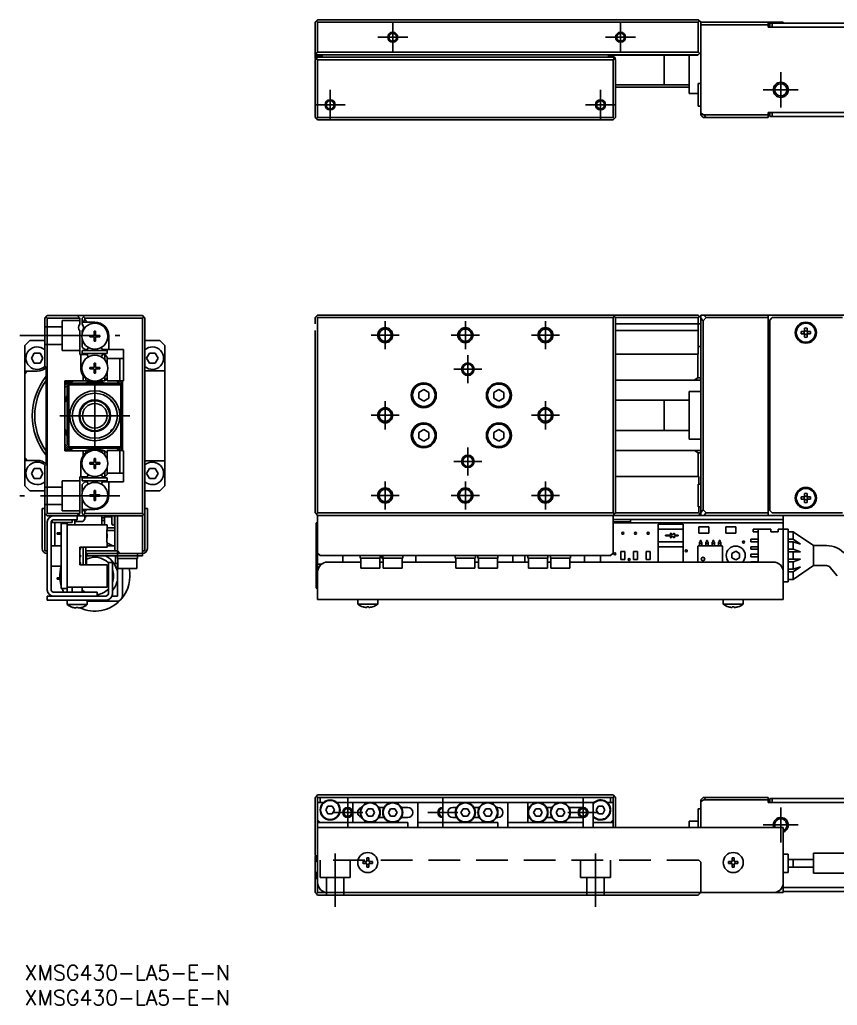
# Model space of a CAD drawing. Extents: x -1 to 623, y -8 to 193.
# Drawn here: x -1 to 162.3, y -8 to 188.8 of the extents above; entities that cross this region are included whole.
import ezdxf

# ---------------------------------------------------------------- set-up
doc = ezdxf.new("R2010")
doc.units = 0
doc.header["$LTSCALE"] = 0.5
doc.linetypes.add('CENTER', pattern=[50.8, 31.75, -6.35, 6.35, -6.35])
doc.linetypes.add('DASHED', pattern=[19.05, 12.7, -6.35])
for name, color, linetype in [('MSM_CENTER', 1, 'CENTER'), ('MSM_CONTINUOUS', 7, 'CONTINUOUS'), ('MSM_DASHED', 4, 'DASHED'), ('MSM_NARROW', 5, 'CONTINUOUS'), ('MSM_PART_NUMBER', 7, 'CONTINUOUS')]:
    doc.layers.add(name, color=color, linetype=linetype)
doc.styles.get("Standard").update_dxf_attribs({"font": 'txt.shx', "height": 1, "bigfont": 'bigfont.shx'})

# ---------------------------------------------------------------- blocks, each defined once
blk = doc.blocks.new('*U2')
at = {"layer": 'MSM_PART_NUMBER'}
blk.add_text('XMSG430-LA5-E-N', height=3, dxfattribs=at).set_placement((0, -3))
blk = doc.blocks.new('*U3')
at = {"layer": 'MSM_PART_NUMBER'}
blk.add_text('XMSG430-LA5-E-N', height=3, dxfattribs=at).set_placement((0, -8))

msp = doc.modelspace()

# ---------------------------------------------------------------- linework, layer by layer
at = {"layer": 'MSM_CENTER'}
for p, q in [((73.5, 182.29), (73.5, 188.29)), ((119, 182.29), (119, 188.29)), ((70.5, 185.29), (76.5, 185.29)), ((116, 185.29), (122, 185.29)), ((151, 178.29), (151, 171.29)), ((61, 168.79), (61, 174.79)), ((115, 168.79), (115, 174.79)), ((147.5, 174.79), (154.5, 174.79)), ((58, 171.79), (64, 171.79)), ((112, 171.79), (118, 171.79)), ((72, 123), (72, 128.6)), ((88, 123), (88, 128.6)), ((104, 123), (104, 128.6)), ((-1, 125.71), (19, 125.71)), ((69.2, 125.8), (74.8, 125.8)), ((85.2, 125.8), (90.8, 125.8)), ((101.2, 125.8), (106.8, 125.8)), ((88.5, 116.2), (88.5, 121.8)), ((85.7, 119), (91.3, 119)), ((14, 102.71), (14, 116.71)), ((17.56, 112.46), (17.56, 112.46)), ((72, 107), (72, 112.6)), ((104, 107), (104, 112.6)), ((7, 109.71), (21, 109.71)), ((69.2, 109.8), (74.8, 109.8)), ((101.2, 109.8), (106.8, 109.8)), ((88.5, 97.8), (88.5, 103.4)), ((85.7, 100.6), (91.3, 100.6)), ((72, 91), (72, 96.6)), ((88, 91), (88, 96.6)), ((104, 91), (104, 96.6)), ((19, 93.71), (-1, 93.71)), ((69.2, 93.8), (74.8, 93.8)), ((85.2, 93.8), (90.8, 93.8)), ((101.2, 93.8), (106.8, 93.8)), ((64.5, 27.5), (64.5, 33.5)), ((83.5, 27.5), (83.5, 33.5)), ((111.5, 27.5), (111.5, 33.5)), ((151, 31.5), (151, 24.5)), ((61.5, 30.5), (67.5, 30.5)), ((80.5, 30.5), (86.5, 30.5)), ((108.5, 30.5), (114.5, 30.5)), ((147.5, 28), (154.5, 28)), ((62, 22.31), (62, 11.63)), ((114, 22.31), (114, 11.63))]:
    msp.add_line(p, q, dxfattribs=at)
at = {"layer": 'MSM_CONTINUOUS'}
for p, q in [((58, 188.29), (58.25, 188.54)), ((58, 181.09), (58, 188.29)), ((58.5, 188.79), (58.25, 188.54)), ((58.25, 188.54), (58.5, 188.29)), ((58.5, 188.79), (134.5, 188.79)), ((58.5, 188.29), (58.5, 182.29)), ((134.5, 188.29), (58.5, 188.29)), ((135, 188.29), (134.5, 188.79)), ((134.5, 188.29), (134.75, 188.54)), ((134.5, 182.29), (134.5, 188.29)), ((135, 188.29), (151.5, 188.29)), ((135, 169.79), (135, 188.29)), ((148.5, 187.79), (135, 187.79)), ((148.5, 188.29), (148.5, 187.29)), ((164, 187.29), (148.5, 187.29)), ((148.8, 187.29), (148.8, 188.09)), ((148.8, 188.09), (163.8, 188.09)), ((149.3, 188.09), (149.3, 187.29)), ((151.5, 188.29), (151.5, 188.09)), ((58.5, 182.29), (58, 181.79)), ((134.5, 181.79), (58, 181.79)), ((58, 181.59), (59.4, 181.59)), ((58, 180.79), (58.5, 181.29)), ((58.1, 180.99), (58, 181.09)), ((58.1, 180.89), (58.1, 181.09)), ((59.1, 181.39), (58.4, 181.39)), ((58.5, 182.29), (134.5, 182.29)), ((58.5, 181.29), (117.5, 181.29)), ((59.4, 181.29), (59.4, 181.59)), ((116.6, 181.29), (116.6, 181.69)), ((134.4, 181.69), (116.6, 181.69)), ((117.6, 181.39), (116.9, 181.39)), ((117.5, 181.29), (118, 180.79)), ((117.9, 181.09), (117.9, 180.89)), ((127.7, 175.79), (127.7, 181.69)), ((132.7, 174.04), (132.7, 181.69)), ((134.4, 181.69), (134.5, 181.79)), ((134.75, 182.04), (134.5, 182.29)), ((134.5, 181.79), (135, 182.29)), ((58, 169.29), (58, 180.79)), ((58.25, 181.04), (58.5, 180.79)), ((58.5, 180.79), (58.5, 169.29)), ((117.5, 180.79), (58.5, 180.79)), ((117.5, 180.79), (117.75, 181.04)), ((117.5, 169.29), (117.5, 180.79)), ((118, 180.79), (118, 169.29)), ((118, 175.79), (132.7, 175.79)), ((118, 175.29), (132.7, 175.29)), ((134.5, 176.04), (134.5, 171.54)), ((135, 176.04), (134.5, 176.04)), ((132.7, 174.04), (134.5, 174.04)), ((134.5, 171.54), (135, 171.54)), ((58.25, 169.04), (58, 169.29)), ((58.5, 169.29), (58.25, 169.04)), ((58.5, 169.29), (117.5, 169.29)), ((117.75, 169.04), (117.5, 169.29)), ((117.5, 168.79), (118, 169.29)), ((135, 170.1), (135.61, 169.79)), ((135.5, 169.29), (135, 169.79)), ((148.5, 169.29), (135.5, 169.29)), ((135.61, 169.79), (148.5, 169.79)), ((135.61, 169.79), (136.11, 169.29)), ((164, 170.29), (148.5, 170.29)), ((148.5, 170.29), (148.5, 169.29)), ((148.8, 169.49), (148.8, 170.29)), ((164.2, 169.49), (148.8, 169.49)), ((149.3, 170.29), (149.3, 169.49)), ((58.25, 169.04), (58.5, 168.79)), ((117.5, 168.79), (58.5, 168.79)), ((4, 129.21), (4.5, 129.71)), ((4, 119.71), (4, 129.21)), ((4.5, 129.21), (4.25, 129.46)), ((4.5, 129.71), (23.5, 129.71)), ((4.5, 129.21), (4.5, 90.21)), ((11, 129.21), (4.5, 129.21)), ((10.5, 129.71), (11, 129.21)), ((11, 129.21), (11, 127.97)), ((12, 129.71), (11.5, 129.21)), ((11.5, 129.21), (11.5, 127.97)), ((14, 128.41), (11.5, 128.41)), ((12, 128.91), (11.65, 128.41)), ((12, 129.21), (11.75, 129.46)), ((12, 129.21), (12, 128.91)), ((23.5, 129.21), (12, 129.21)), ((12.5, 128.41), (12, 128.91)), ((23.5, 129.71), (24, 129.21)), ((23.75, 129.46), (23.5, 129.21)), ((23.5, 90.21), (23.5, 129.21)), ((24, 129.21), (24, 90.21)), ((58.5, 129.8), (58, 129.3)), ((58, 128.06), (58, 129.3)), ((58.25, 129.55), (58.5, 129.3)), ((58.5, 129.8), (134.5, 129.8)), ((117.5, 129.3), (58.5, 129.3)), ((58.5, 129.3), (58.5, 90.3)), ((117.75, 129.55), (117.5, 129.8)), ((117.5, 129.3), (117.75, 129.55)), ((117.5, 90.3), (117.5, 129.3)), ((118, 129.3), (117.75, 129.55)), ((134.5, 129.3), (118, 129.3)), ((118, 129.3), (118, 90.3)), ((118, 128.06), (134.5, 128.06)), ((134.75, 129.55), (134.5, 129.8)), ((134.5, 129.3), (134.75, 129.55)), ((134.5, 128.06), (134.5, 129.3)), ((134.5, 122), (134.5, 128.05)), ((135, 128.05), (134.5, 128.05)), ((135, 129.3), (134.75, 129.55)), ((135, 129.8), (170, 129.8)), ((135, 89.8), (135, 129.8)), ((135.5, 128.69), (135, 129.19)), ((136.11, 129.3), (135.5, 128.69)), ((135.5, 128.69), (135.5, 90.91)), ((135.61, 129.8), (136.11, 129.3)), ((148.5, 129.3), (136.11, 129.3)), ((148.5, 129.8), (148.5, 89.8)), ((149.3, 129.3), (148.8, 128.8)), ((148.8, 128.8), (148.8, 90.8)), ((163.3, 129.3), (149.3, 129.3)), ((11, 126.65), (11, 121.91)), ((11.5, 126.65), (11.5, 126.32)), ((13.86, 126.61), (14.15, 126.61)), ((13.86, 125.81), (13.86, 126.61)), ((14.15, 126.08), (13.86, 126.08)), ((14.15, 125.81), (14.15, 126.61)), ((58, 90.3), (58, 126.74)), ((134.5, 126.74), (118, 126.74)), ((155.76, 126.54), (155.08, 126.54)), ((155.08, 126.06), (155.76, 126.06)), ((155.76, 127.22), (155.76, 126.54)), ((155.76, 126.06), (155.76, 125.38)), ((156.24, 126.54), (156.24, 127.22)), ((156.92, 126.54), (156.24, 126.54)), ((156.24, 126.06), (156.92, 126.06)), ((156.24, 125.38), (156.24, 126.06)), ((1, 124.71), (0, 123.71)), ((1, 124.71), (4, 124.71)), ((11.5, 124.9), (11.5, 123.41)), ((13, 125.75), (13.8, 125.75)), ((13, 125.75), (13, 125.46)), ((13, 125.46), (13.8, 125.46)), ((13.53, 125.46), (13.53, 125.75)), ((13.86, 124.61), (13.86, 125.4)), ((13.86, 125.14), (14.15, 125.14)), ((13.86, 124.61), (14.15, 124.61)), ((14.15, 124.61), (14.15, 125.4)), ((14.21, 125.75), (15, 125.75)), ((14.21, 125.46), (15, 125.46)), ((14.47, 125.46), (14.47, 125.75)), ((15, 125.75), (15, 125.46)), ((16.8, 122.91), (16.8, 125.61)), ((24, 124.71), (27, 124.71)), ((28, 123.71), (27, 124.71)), ((0, 95.71), (0, 123.71)), ((1.35, 121.21), (1.92, 122.21)), ((1.92, 122.21), (3.08, 122.21)), ((3.08, 122.21), (3.65, 121.21)), ((11.5, 123.41), (12, 122.91)), ((11.5, 122.11), (11.5, 122.71)), ((16.5, 122.71), (11.5, 122.71)), ((16.5, 122.11), (11.5, 122.11)), ((12, 122.91), (12.48, 122.91)), ((12.54, 123), (12.48, 122.91)), ((15.52, 122.91), (15.33, 123.24)), ((15.52, 122.91), (19.7, 122.91)), ((16.5, 122.11), (16.5, 122.71)), ((19.7, 116.71), (19.7, 122.91)), ((24.35, 121.21), (24.92, 122.21)), ((24.92, 122.21), (26.08, 122.21)), ((26.08, 122.21), (26.65, 121.21)), ((28, 123.71), (28, 118.71)), ((134.5, 123.55), (135, 123.55)), ((1.92, 120.21), (1.35, 121.21)), ((3.08, 120.21), (1.92, 120.21)), ((3.65, 121.21), (3.08, 120.21)), ((11, 121.91), (12.46, 121.91)), ((11.2, 121.91), (11.2, 119.21)), ((12.46, 121.91), (12.54, 121.77)), ((13.86, 120.21), (14.15, 120.21)), ((13.86, 119.41), (13.86, 120.21)), ((14.15, 119.41), (14.15, 120.21)), ((15.33, 121.53), (15.54, 121.91)), ((16, 121.91), (15.54, 121.91)), ((16, 120.87), (16, 121.91)), ((16, 121.91), (16.5, 121.41)), ((16.5, 121.41), (16.5, 119.92)), ((19.7, 121.16), (16.5, 121.16)), ((19, 116.66), (19, 121.16)), ((24.92, 120.21), (24.35, 121.21)), ((26.08, 120.21), (24.92, 120.21)), ((26.65, 121.21), (26.08, 120.21)), ((134.5, 122), (118, 122)), ((134.4, 117.3), (134.4, 122)), ((0, 118.11), (0.5, 118.61)), ((2.5, 118.61), (0, 118.61)), ((4.3, 119.41), (4, 119.71)), ((4.3, 100.01), (4.3, 119.41)), ((13, 119.35), (13.8, 119.35)), ((13, 119.35), (13, 119.06)), ((13, 119.06), (13.8, 119.06)), ((13.53, 119.06), (13.53, 119.35)), ((14.15, 119.68), (13.86, 119.68)), ((13.86, 118.21), (13.86, 119)), ((13.86, 118.74), (14.15, 118.74)), ((13.86, 118.21), (14.15, 118.21)), ((14.15, 118.21), (14.15, 119)), ((14.21, 119.35), (15, 119.35)), ((14.21, 119.06), (15, 119.06)), ((14.47, 119.06), (14.47, 119.35)), ((15, 119.35), (15, 119.06)), ((16.5, 118.5), (16.5, 116.66)), ((28, 118.71), (24, 118.71)), ((28, 118.71), (28, 100.71)), ((148.8, 119.8), (148.5, 119.8)), ((8, 116.71), (8, 102.71)), ((13.29, 116.71), (8, 116.71)), ((8.5, 115.41), (9.3, 116.21)), ((9.3, 116.21), (18.7, 116.21)), ((11.7, 116.71), (11.7, 117.61)), ((12.2, 117.06), (12.2, 116.71)), ((14.71, 116.71), (16, 116.71)), ((16, 116.71), (16, 117.55)), ((16.5, 117.21), (16, 116.71)), ((16.5, 116.66), (19.5, 116.66)), ((18.7, 116.21), (19, 115.91)), ((19.5, 102.71), (19.5, 116.71)), ((19.5, 116.71), (19.7, 116.71)), ((135, 116.8), (118, 116.8)), ((133.69, 116.8), (134.4, 117.3)), ((134.4, 117.3), (135, 117.3)), ((148.5, 118.05), (148.8, 118.05)), ((8.5, 104.01), (8.5, 115.41)), ((8.8, 115.71), (8.8, 103.71)), ((19, 115.91), (9, 115.91)), ((19.2, 115.71), (19, 115.91)), ((19.2, 103.71), (19.2, 115.71)), ((19.2, 115.71), (19.5, 115.41)), ((78.7, 114.38), (79.7, 114.95)), ((78.7, 113.22), (78.7, 114.38)), ((79.7, 114.95), (80.7, 114.38)), ((80.7, 114.38), (80.7, 113.22)), ((93.7, 114.38), (94.7, 114.95)), ((93.7, 113.22), (93.7, 114.38)), ((94.7, 114.95), (95.7, 114.38)), ((95.7, 114.38), (95.7, 113.22)), ((132.7, 105.05), (132.7, 114.55)), ((135, 114.55), (132.7, 114.55)), ((148.7, 114.8), (148.5, 114.6)), ((148.7, 114.8), (148.7, 104.8)), ((148.8, 114.8), (148.7, 114.8)), ((17.2, 112.68), (17.2, 112.87)), ((17.2, 112.68), (17.43, 112.46)), ((17.43, 112.63), (17.43, 112.46)), ((17.43, 112.46), (17.56, 112.46)), ((17.56, 112.46), (17.56, 112.46)), ((79.7, 112.65), (78.7, 113.22)), ((80.7, 113.22), (79.7, 112.65)), ((94.7, 112.65), (93.7, 113.22)), ((95.7, 113.22), (94.7, 112.65)), ((132.7, 112.8), (118, 112.8)), ((127.7, 106.8), (127.7, 112.8)), ((17.43, 106.96), (17.2, 106.73)), ((17.2, 106.55), (17.2, 106.73)), ((17.43, 106.96), (17.43, 106.79)), ((17.56, 106.96), (17.43, 106.96)), ((78.7, 106.38), (79.7, 106.95)), ((78.7, 105.22), (78.7, 106.38)), ((79.7, 106.95), (80.7, 106.38)), ((80.7, 106.38), (80.7, 105.22)), ((93.7, 106.38), (94.7, 106.95)), ((93.7, 105.22), (93.7, 106.38)), ((94.7, 106.95), (95.7, 106.38)), ((95.7, 106.38), (95.7, 105.22)), ((118, 106.8), (132.7, 106.8)), ((79.7, 104.65), (78.7, 105.22)), ((80.7, 105.22), (79.7, 104.65)), ((94.7, 104.65), (93.7, 105.22)), ((95.7, 105.22), (94.7, 104.65)), ((132.7, 105.05), (135, 105.05)), ((148.5, 105), (148.7, 104.8)), ((148.7, 104.8), (148.8, 104.8)), ((8, 102.71), (13.29, 102.71)), ((9.3, 103.21), (8.5, 104.01)), ((9, 103.51), (19, 103.51)), ((18.7, 103.21), (9.3, 103.21)), ((11.7, 101.81), (11.7, 102.71)), ((12.2, 102.71), (12.2, 102.35)), ((14.71, 102.71), (16, 102.71)), ((16, 101.87), (16, 102.71)), ((16, 102.71), (16.5, 102.21)), ((16.5, 102.76), (16.5, 100.92)), ((19.5, 102.76), (16.5, 102.76)), ((19, 103.51), (18.7, 103.21)), ((19, 103.51), (19.2, 103.71)), ((19, 98.26), (19, 102.76)), ((19.5, 104.01), (19.2, 103.71)), ((19.7, 102.71), (19.5, 102.71)), ((19.7, 96.51), (19.7, 102.71)), ((135, 102.8), (118, 102.8)), ((134.5, 102.3), (133.79, 102.8)), ((0.5, 100.81), (0, 101.31)), ((0, 100.81), (2.5, 100.81)), ((13.86, 101.21), (14.15, 101.21)), ((13.86, 100.41), (13.86, 101.21)), ((14.15, 100.68), (13.86, 100.68)), ((14.15, 100.41), (14.15, 101.21)), ((24, 100.71), (28, 100.71)), ((28, 100.71), (28, 95.71)), ((134.5, 97.6), (134.5, 102.3)), ((135, 102.3), (134.5, 102.3)), ((148.8, 101.55), (148.5, 101.55)), ((1.35, 98.21), (1.92, 99.21)), ((1.92, 99.21), (3.08, 99.21)), ((3.08, 99.21), (3.65, 98.21)), ((4, 99.71), (4.3, 100.01)), ((4, 90.21), (4, 99.71)), ((11.2, 97.51), (11.2, 100.21)), ((13, 100.35), (13.8, 100.35)), ((13, 100.35), (13, 100.06)), ((13, 100.06), (13.8, 100.06)), ((13.53, 100.06), (13.53, 100.35)), ((13.86, 99.21), (13.86, 100)), ((13.86, 99.74), (14.15, 99.74)), ((13.86, 99.21), (14.15, 99.21)), ((14.15, 99.21), (14.15, 100)), ((14.21, 100.35), (15, 100.35)), ((14.21, 100.06), (15, 100.06)), ((14.47, 100.06), (14.47, 100.35)), ((15, 100.35), (15, 100.06)), ((16, 97.51), (16, 98.55)), ((16.5, 99.5), (16.5, 98.01)), ((24.35, 98.21), (24.92, 99.21)), ((24.92, 99.21), (26.08, 99.21)), ((26.08, 99.21), (26.65, 98.21)), ((148.5, 99.8), (148.8, 99.8)), ((1.92, 97.21), (1.35, 98.21)), ((3.08, 97.21), (1.92, 97.21)), ((3.65, 98.21), (3.08, 97.21)), ((11, 97.51), (12.46, 97.51)), ((11, 90.21), (11, 97.51)), ((11.5, 96.71), (11.5, 97.31)), ((16.5, 97.31), (11.5, 97.31)), ((16.5, 96.71), (11.5, 96.71)), ((12, 96.51), (11.5, 96.01)), ((12, 96.51), (12.48, 96.51)), ((12.54, 97.65), (12.46, 97.51)), ((12.48, 96.51), (12.54, 96.42)), ((15.54, 97.51), (15.33, 97.89)), ((15.33, 96.18), (15.52, 96.51)), ((15.52, 96.51), (19.7, 96.51)), ((16, 97.51), (15.54, 97.51)), ((16.5, 98.01), (16, 97.51)), ((16.5, 98.26), (19.7, 98.26)), ((16.5, 96.71), (16.5, 97.31)), ((16.8, 96.51), (16.8, 93.81)), ((24.92, 97.21), (24.35, 98.21)), ((26.08, 97.21), (24.92, 97.21)), ((26.65, 98.21), (26.08, 97.21)), ((134.6, 97.6), (118, 97.6)), ((134.6, 96.05), (134.6, 97.6)), ((0, 95.71), (1, 94.71)), ((4, 94.71), (1, 94.71)), ((11.5, 94.52), (11.5, 96.01)), ((13.86, 94.81), (14.15, 94.81)), ((13.86, 94.01), (13.86, 94.81)), ((14.15, 94.01), (14.15, 94.81)), ((27, 94.71), (24, 94.71)), ((27, 94.71), (28, 95.71)), ((134.5, 96.05), (134.5, 91.55)), ((135, 96.05), (134.5, 96.05)), ((11.5, 90.21), (11.5, 93.1)), ((13, 93.95), (13.8, 93.95)), ((13, 93.95), (13, 93.66)), ((13, 93.66), (13.8, 93.66)), ((13.53, 93.66), (13.53, 93.95)), ((14.15, 94.28), (13.86, 94.28)), ((13.86, 92.81), (13.86, 93.6)), ((13.86, 93.34), (14.15, 93.34)), ((13.86, 92.81), (14.15, 92.81)), ((14.15, 92.81), (14.15, 93.6)), ((14.21, 93.95), (15, 93.95)), ((14.21, 93.66), (15, 93.66)), ((14.47, 93.66), (14.47, 93.95)), ((15, 93.95), (15, 93.66)), ((155.76, 93.54), (155.08, 93.54)), ((155.08, 93.06), (155.76, 93.06)), ((155.76, 94.22), (155.76, 93.54)), ((155.76, 93.06), (155.76, 92.38)), ((156.24, 93.54), (156.24, 94.22)), ((156.92, 93.54), (156.24, 93.54)), ((156.24, 92.38), (156.24, 93.06)), ((156.24, 93.06), (156.92, 93.06)), ((3.5, 91.21), (4, 91.21)), ((3.5, 91.21), (3.5, 83.21)), ((11.5, 91.01), (14, 91.01)), ((11.65, 91.01), (12, 90.51)), ((12, 90.51), (12.5, 91.01)), ((24, 91.21), (24.5, 91.21)), ((24.5, 91.21), (24.5, 83.21)), ((134.5, 91.55), (135, 91.55)), ((134.6, 90.3), (134.6, 91.55)), ((135, 90.41), (135.5, 90.91)), ((135.5, 90.91), (136.11, 90.3)), ((148.8, 90.8), (149.3, 90.3)), ((4, 82.91), (4, 90.21)), ((4.5, 89.71), (4, 90.21)), ((4.25, 89.96), (4.5, 90.21)), ((4.5, 90.21), (11, 90.21)), ((23.5, 89.71), (4.5, 89.71)), ((5.5, 88.86), (5.5, 88.41)), ((5.7, 88.91), (10.5, 88.91)), ((9.5, 88.41), (9.5, 88.91)), ((10, 87.96), (10, 88.91)), ((11.58, 88.63), (10, 88.63)), ((11, 90.21), (10.5, 89.71)), ((10.5, 89.71), (10.5, 88.91)), ((11.5, 90.21), (12, 89.71)), ((11.97, 88.98), (11.65, 88.66)), ((11.75, 89.96), (12, 90.21)), ((12, 90.51), (12, 90.21)), ((12, 90.21), (23.5, 90.21)), ((12, 89.71), (12, 89.05)), ((12, 89.52), (12.11, 89.52)), ((15.43, 89.71), (15.43, 87.96)), ((15.43, 89.31), (15.93, 89.31)), ((15.43, 88.81), (15.93, 88.81)), ((15.93, 87.96), (15.93, 89.71)), ((17.43, 89.51), (15.93, 89.51)), ((17.43, 89.71), (17.43, 88.11)), ((17.93, 88.11), (17.93, 89.71)), ((18, 89.51), (17.93, 89.51)), ((18, 89.71), (18, 82.71)), ((18.5, 89.71), (18.5, 81.21)), ((23.5, 90.21), (23.75, 89.96)), ((24, 90.21), (23.5, 89.71)), ((23.5, 89.71), (23.5, 81.71)), ((24, 82.91), (24, 90.21)), ((58, 90.3), (58.25, 90.05)), ((58.5, 90.3), (58.25, 90.05)), ((58.25, 90.05), (58.5, 89.8)), ((58.5, 90.3), (117.5, 90.3)), ((58.5, 73), (58.5, 89.8)), ((164, 89.8), (58.5, 89.8)), ((117.75, 90.05), (117.5, 90.3)), ((117.5, 89.8), (118, 90.3)), ((117.5, 82.3), (117.5, 89.8)), ((117.5, 89), (151.5, 89)), ((118, 90.3), (134.6, 90.3)), ((121, 89), (121, 88.3)), ((134.5, 89.8), (134.8, 90.1)), ((134.8, 90.1), (134.6, 90.3)), ((134.8, 90.1), (135, 90.3)), ((136.11, 90.3), (135.61, 89.8)), ((136.11, 90.3), (148.5, 90.3)), ((149.3, 90.3), (163.3, 90.3)), ((151.5, 89.8), (151.5, 73)), ((4.5, 88.51), (4.5, 74.91)), ((5.3, 88.51), (5.3, 74.91)), ((9.5, 88.41), (5.5, 88.41)), ((6, 88.41), (6, 83.71)), ((7.3, 88.21), (7.3, 75.21)), ((7.3, 88.21), (8.5, 88.21)), ((8.5, 88.21), (8.5, 75.21)), ((16.5, 87.96), (8.5, 87.96)), ((16.4, 84.46), (16.4, 86.96)), ((16.5, 86.96), (16.4, 86.96)), ((18, 86.81), (16.4, 86.81)), ((16.5, 86.96), (16.5, 87.96)), ((18, 87.31), (16.5, 87.31)), ((58.5, 88.3), (58.2, 88.3)), ((58.2, 88.3), (58.2, 75.3)), ((121, 88.5), (117.5, 88.5)), ((151.5, 88.3), (117.5, 88.3)), ((131.5, 88.05), (126.5, 88.05)), ((126.5, 80.5), (126.5, 88.05)), ((126.5, 87.05), (131.5, 87.05)), ((131.5, 80.5), (131.5, 88.05)), ((136.63, 87.5), (134.63, 87.5)), ((134.63, 87.5), (134.63, 86.25)), ((136.63, 86.25), (136.63, 87.5)), ((140.02, 87.5), (140.02, 86.25)), ((142.02, 87.5), (140.02, 87.5)), ((142.02, 86.25), (142.02, 87.5)), ((145.5, 86.55), (145.5, 87.05)), ((145.5, 87.05), (149, 87.05)), ((146.5, 87.05), (146.5, 80.5)), ((149, 87.05), (149, 86.55)), ((150.5, 87.05), (152.5, 87.05)), ((150.5, 87.05), (150.5, 86.55)), ((152.5, 87.05), (152.5, 76.55)), ((6.5, 86.33), (6.5, 86.08)), ((7.3, 86.33), (6.5, 86.33)), ((7.3, 86.08), (6.5, 86.08)), ((16.4, 86.16), (16.5, 86.16)), ((16.4, 85.78), (16.5, 85.78)), ((16.4, 85.63), (16.5, 85.63)), ((16.4, 85.26), (16.5, 85.26)), ((16.5, 85.26), (16.5, 86.16)), ((128, 85.72), (128, 85.87)), ((128, 85.87), (128.95, 85.87)), ((128.95, 85.72), (128, 85.72)), ((128.95, 85.87), (128.95, 86.25)), ((128.95, 86.25), (129.1, 86.25)), ((128.95, 85.35), (128.95, 85.72)), ((129.1, 85.35), (128.95, 85.35)), ((129.1, 86.25), (129.1, 85.86)), ((129.1, 85.86), (129.78, 86.25)), ((129.78, 85.35), (129.1, 85.74)), ((129.1, 85.74), (129.1, 85.35)), ((129.78, 86.25), (129.78, 85.87)), ((129.78, 85.87), (130.48, 85.87)), ((130.48, 85.72), (129.78, 85.72)), ((129.78, 85.72), (129.78, 85.35)), ((130.48, 85.87), (130.48, 85.72)), ((134.63, 86.25), (136.63, 86.25)), ((135.09, 84.8), (134.89, 84.8)), ((134.89, 84.55), (134.89, 84.8)), ((135.09, 84.8), (135.09, 84.55)), ((136.36, 84.8), (136.16, 84.8)), ((136.16, 84.55), (136.16, 84.8)), ((136.36, 84.8), (136.36, 84.55)), ((137.43, 84.55), (137.43, 84.8)), ((137.63, 84.8), (137.43, 84.8)), ((137.63, 84.8), (137.63, 84.55)), ((138.9, 84.8), (138.7, 84.8)), ((138.7, 84.55), (138.7, 84.8)), ((138.9, 84.8), (138.9, 84.55)), ((140.02, 86.25), (142.02, 86.25)), ((145, 84.55), (145, 85.05)), ((146.5, 85.05), (145, 85.05)), ((145.5, 86.55), (146.5, 86.55)), ((150.5, 86.55), (149, 86.55)), ((153.5, 86.55), (152.5, 86.55)), ((152.5, 85.05), (153.5, 85.05)), ((153.5, 86.55), (153.5, 85.05)), ((157.5, 83.8), (153.5, 86.55)), ((153.5, 85.05), (154.95, 84.05)), ((4.2, 82.71), (4.5, 82.71)), ((7.3, 83.71), (5.3, 83.71)), ((11, 83.46), (16.5, 83.46)), ((11, 79.96), (11, 83.46)), ((11.7, 83.46), (11.7, 79.96)), ((12.2, 83.46), (12.2, 79.96)), ((12.2, 82.71), (18.5, 82.71)), ((16.5, 84.46), (16.4, 84.46)), ((16.5, 83.46), (16.5, 84.46)), ((16.5, 83.71), (18, 83.71)), ((19, 82.21), (18.5, 82.71)), ((23.5, 82.71), (23.8, 82.71)), ((131.5, 84.55), (126.5, 84.55)), ((126.5, 83.55), (131.5, 83.55)), ((134.45, 80.5), (134.45, 83.65)), ((134.55, 83.75), (139.25, 83.75)), ((134.78, 84.48), (134.89, 84.55)), ((134.78, 83.75), (134.78, 84.48)), ((134.78, 84.19), (135.21, 84.19)), ((135.09, 84.55), (135.21, 84.48)), ((135.21, 84.48), (135.21, 83.75)), ((136.05, 84.48), (136.16, 84.55)), ((136.05, 83.75), (136.05, 84.48)), ((136.05, 84.19), (136.48, 84.19)), ((136.36, 84.55), (136.48, 84.48)), ((136.48, 84.48), (136.48, 83.75)), ((137.32, 84.48), (137.43, 84.55)), ((137.32, 83.75), (137.32, 84.48)), ((137.32, 84.19), (137.75, 84.19)), ((137.63, 84.55), (137.75, 84.48)), ((137.75, 84.48), (137.75, 83.75)), ((138.59, 84.48), (138.7, 84.55)), ((138.59, 83.75), (138.59, 84.48)), ((138.59, 84.19), (139.02, 84.19)), ((138.9, 84.55), (139.02, 84.48)), ((139.02, 84.48), (139.02, 83.75)), ((139.35, 83.65), (139.35, 80.5)), ((141.25, 82.23), (142, 82.67)), ((142, 82.67), (142.75, 82.23)), ((145, 84.55), (146.5, 84.55)), ((145, 83.05), (145, 83.55)), ((146.5, 83.55), (145, 83.55)), ((145, 83.05), (146.5, 83.05)), ((153.5, 84.55), (152.5, 84.55)), ((152.5, 83.05), (153.5, 83.05)), ((153.5, 84.55), (153.5, 83.05)), ((154.95, 84.05), (153.5, 84.55)), ((153.5, 83.05), (154.95, 82.55)), ((157.5, 83.8), (157.5, 79.8)), ((160.1, 83.8), (157.5, 83.8)), ((12.29, 82.21), (23.5, 82.21)), ((12.35, 79.96), (12.35, 81.71)), ((12.5, 81.71), (12.5, 82.21)), ((12.5, 81.71), (18.5, 81.71)), ((18.1, 81.71), (18.1, 80.21)), ((22.5, 81.71), (18.5, 81.71)), ((22.5, 81.21), (18.5, 81.21)), ((18.6, 81.21), (18.6, 79.21)), ((22.4, 79.21), (22.4, 81.21)), ((22.5, 81.21), (22.5, 82.21)), ((23.5, 81.71), (22.5, 81.71)), ((58.5, 82.3), (59, 81.8)), ((117, 81.8), (59, 81.8)), ((63.5, 80.5), (63.5, 81.8)), ((67, 81.8), (67, 81.3)), ((71, 81.3), (67, 81.3)), ((67.1, 81.3), (67.1, 79.3)), ((70.9, 79.3), (70.9, 81.3)), ((71, 81.3), (71, 81.8)), ((71.25, 81.37), (71.25, 81.8)), ((71.6, 81.16), (71.25, 81.37)), ((71.5, 81.8), (71.5, 81.3)), ((75.5, 81.3), (71.5, 81.3)), ((71.6, 81.3), (71.6, 79.3)), ((75.4, 79.3), (75.4, 81.3)), ((75.5, 81.3), (75.5, 81.8)), ((78.1, 80.5), (78.1, 81.8)), ((86, 81.8), (86, 81.3)), ((90, 81.3), (86, 81.3)), ((86.1, 81.3), (86.1, 79.3)), ((89.9, 79.3), (89.9, 81.3)), ((90, 81.3), (90, 81.8)), ((90.5, 81.8), (90.5, 81.3)), ((94.5, 81.3), (90.5, 81.3)), ((90.6, 81.3), (90.6, 79.3)), ((94.4, 79.3), (94.4, 81.3)), ((94.5, 81.3), (94.5, 81.8)), ((97.5, 80.5), (97.5, 81.8)), ((99.9, 81.8), (99.9, 80.5)), ((100.5, 81.8), (100.5, 81.3)), ((104.5, 81.3), (100.5, 81.3)), ((100.6, 81.3), (100.6, 79.3)), ((104.4, 79.3), (104.4, 81.3)), ((104.5, 81.3), (104.5, 81.8)), ((105, 81.8), (105, 81.3)), ((109, 81.3), (105, 81.3)), ((105.1, 81.3), (105.1, 79.3)), ((108.9, 79.3), (108.9, 81.3)), ((109, 81.3), (109, 81.8)), ((111.8, 81.8), (111.8, 80.5)), ((115, 80.5), (115, 81.8)), ((117, 81.8), (117.5, 82.3)), ((119.03, 82.6), (119.03, 81)), ((119.83, 82.6), (119.03, 82.6)), ((119.03, 81), (119.83, 81)), ((119.83, 81), (119.83, 82.6)), ((122.37, 82.6), (121.57, 82.6)), ((121.57, 82.6), (121.57, 81)), ((121.57, 81), (122.37, 81)), ((122.37, 81), (122.37, 82.6)), ((124.11, 82.6), (124.11, 81)), ((124.91, 82.6), (124.11, 82.6)), ((124.11, 81), (124.91, 81)), ((124.91, 81), (124.91, 82.6)), ((141.25, 81.37), (141.25, 82.23)), ((142, 80.93), (141.25, 81.37)), ((142.75, 81.37), (142, 80.93)), ((142.75, 82.23), (142.75, 81.37)), ((145, 81.55), (145, 82.05)), ((146.5, 82.05), (145, 82.05)), ((145, 81.55), (146.5, 81.55)), ((154.95, 82.55), (152.5, 82.55)), ((152.5, 81.05), (154.95, 81.05)), ((153.5, 82.55), (153.5, 81.05)), ((154.95, 81.05), (153.5, 80.55)), ((5.3, 79.71), (7.3, 79.71)), ((16.5, 79.96), (11, 79.96)), ((16.5, 75.46), (16.5, 79.96)), ((16.7, 74.21), (16.7, 80.41)), ((16.7, 80.41), (17.5, 80.41)), ((17.5, 80.41), (17.5, 74.11)), ((18.1, 80.21), (18.6, 80.21)), ((18.5, 73.71), (18.5, 80.21)), ((18.6, 79.21), (22.4, 79.21)), ((19.5, 73.71), (19.5, 79.21)), ((59.24, 80.05), (58.5, 80.05)), ((60.5, 80.5), (67.1, 80.5)), ((67.1, 79.3), (70.9, 79.3)), ((70.9, 80.5), (71.6, 80.5)), ((71.6, 79.3), (75.4, 79.3)), ((75.4, 80.5), (86.1, 80.5)), ((86.1, 79.3), (89.9, 79.3)), ((89.9, 80.5), (90.6, 80.5)), ((90.6, 79.3), (94.4, 79.3)), ((94.4, 80.5), (100.6, 80.5)), ((100.6, 79.3), (104.4, 79.3)), ((104.4, 80.5), (105.1, 80.5)), ((105.1, 79.3), (108.9, 79.3)), ((108.9, 80.5), (149.5, 80.5)), ((145, 80.5), (145, 80.55)), ((146.5, 80.55), (145, 80.55)), ((153.5, 80.55), (152.5, 80.55)), ((152.5, 79.05), (153.5, 79.05)), ((153.5, 80.55), (153.5, 79.05)), ((153.5, 77.05), (157.5, 79.8)), ((153.5, 79.05), (154.95, 79.55)), ((154.95, 79.55), (153.5, 78.55)), ((157.5, 79.8), (160.1, 79.8)), ((160.87, 79.44), (162.28, 77.76)), ((6.5, 77.33), (6.5, 77.08)), ((7.3, 77.33), (6.5, 77.33)), ((7.3, 77.08), (6.5, 77.08)), ((153.5, 78.55), (152.5, 78.55)), ((152.5, 77.05), (153.5, 77.05)), ((153.5, 78.55), (153.5, 77.05)), ((7.3, 75.21), (8.5, 75.21)), ((8.5, 75.46), (16.5, 75.46)), ((8.5, 75.21), (8.5, 74.51)), ((9.5, 75.46), (9.5, 74.51)), ((11.5, 74.51), (11.5, 75.46)), ((58.2, 75.3), (58.5, 75.3)), ((152.5, 76.55), (151.5, 76.55)), ((4.5, 72.91), (4.5, 73.71)), ((4.5, 73.71), (16.2, 73.71)), ((16.3, 72.91), (4.5, 72.91)), ((5.7, 74.51), (14.5, 74.51)), ((8.5, 72.91), (8.5, 72.01)), ((12.5, 72.01), (12.5, 72.91)), ((14.5, 74.51), (14.5, 73.71)), ((17.43, 73.71), (18.5, 73.71)), ((151.5, 73), (58.5, 73)), ((66.5, 73), (66.5, 72.1)), ((70.5, 72.1), (70.5, 73)), ((139.5, 73), (139.5, 72.1)), ((143.5, 72.1), (143.5, 73)), ((8.5, 72.01), (12.5, 72.01)), ((9.55, 71.45), (9.57, 71.45)), ((10.3, 71.45), (10.7, 71.45)), ((10.3, 71.32), (10.3, 71.45)), ((10.7, 71.45), (10.7, 71.32)), ((11.43, 71.45), (11.45, 71.45)), ((12.5, 72.71), (18.5, 72.71)), ((66.5, 72.1), (70.5, 72.1)), ((67.55, 71.54), (67.57, 71.54)), ((68.3, 71.54), (68.7, 71.54)), ((68.3, 71.41), (68.3, 71.54)), ((68.7, 71.54), (68.7, 71.41)), ((69.43, 71.54), (69.45, 71.54)), ((139.5, 72.1), (143.5, 72.1)), ((140.55, 71.54), (140.57, 71.54)), ((141.3, 71.54), (141.7, 71.54)), ((141.3, 71.41), (141.3, 71.54)), ((141.7, 71.54), (141.7, 71.41)), ((142.43, 71.54), (142.45, 71.54)), ((58, 33.5), (58.25, 33.75)), ((58, 22), (58, 33.5)), ((58.5, 34), (58.25, 33.75)), ((58.25, 33.75), (58.5, 33.5)), ((58.5, 34), (117.5, 34)), ((58.5, 14.5), (58.5, 33.5)), ((58.5, 33.5), (117.5, 33.5)), ((59, 33.5), (59, 32.5)), ((117, 32.5), (117, 33.5)), ((118, 33.5), (117.5, 34)), ((117.5, 33.5), (117.75, 33.75)), ((117.5, 27.5), (117.5, 33.5)), ((118, 33.5), (118, 27.5)), ((135, 33), (135.5, 33.5)), ((135.5, 33.5), (148.5, 33.5)), ((136.11, 33.5), (135.61, 33)), ((148.5, 33.5), (148.5, 32.5)), ((59.68, 32.5), (58.5, 32.5)), ((60.13, 31), (60.57, 31.75)), ((60.57, 31.75), (61.43, 31.75)), ((61.43, 31.75), (61.87, 31)), ((113.68, 32.5), (62.32, 32.5)), ((65.5, 32.5), (65.5, 28.5)), ((71.77, 31.5), (70.73, 31.5)), ((76.5, 31.5), (75.23, 31.5)), ((78.5, 27.5), (78.5, 32.5)), ((83.5, 32.5), (83.5, 28.5)), ((86.27, 31.5), (85.5, 31.5)), ((90.77, 31.5), (89.73, 31.5)), ((94.5, 31.5), (94.23, 31.5)), ((96.5, 27.5), (96.5, 32.5)), ((100.5, 32.5), (100.5, 28.5)), ((105.27, 31.5), (104.23, 31.5)), ((111.5, 31.5), (108.73, 31.5)), ((113.5, 27.5), (113.5, 32.5)), ((114.13, 31), (114.57, 31.75)), ((114.57, 31.75), (115.43, 31.75)), ((115.43, 31.75), (115.87, 31)), ((117.5, 32.5), (116.32, 32.5)), ((135.61, 33), (135, 32.69)), ((135, 33), (135, 27.5)), ((148.5, 33), (135.61, 33)), ((148.5, 32.5), (164, 32.5)), ((148.8, 32.5), (148.8, 33.3)), ((148.8, 33.3), (164, 33.3)), ((149.3, 33.3), (149.3, 32.5)), ((60.57, 30.25), (60.13, 31)), ((61.43, 30.25), (60.57, 30.25)), ((61.87, 31), (61.43, 30.25)), ((68.13, 30.5), (68.57, 31.25)), ((68.57, 29.75), (68.13, 30.5)), ((68.57, 31.25), (69.43, 31.25)), ((69.43, 29.75), (68.57, 29.75)), ((69.43, 31.25), (69.87, 30.5)), ((69.87, 30.5), (69.43, 29.75)), ((72.63, 30.5), (73.07, 31.25)), ((73.07, 29.75), (72.63, 30.5)), ((73.07, 31.25), (73.93, 31.25)), ((73.93, 29.75), (73.07, 29.75)), ((73.93, 31.25), (74.37, 30.5)), ((74.37, 30.5), (73.93, 29.75)), ((87.13, 30.5), (87.57, 31.25)), ((87.57, 29.75), (87.13, 30.5)), ((87.57, 31.25), (88.43, 31.25)), ((88.43, 29.75), (87.57, 29.75)), ((88.43, 31.25), (88.87, 30.5)), ((88.87, 30.5), (88.43, 29.75)), ((91.63, 30.5), (92.07, 31.25)), ((92.07, 29.75), (91.63, 30.5)), ((92.07, 31.25), (92.93, 31.25)), ((92.93, 29.75), (92.07, 29.75)), ((92.93, 31.25), (93.37, 30.5)), ((93.37, 30.5), (92.93, 29.75)), ((101.63, 30.5), (102.07, 31.25)), ((102.07, 29.75), (101.63, 30.5)), ((102.07, 31.25), (102.93, 31.25)), ((102.93, 29.75), (102.07, 29.75)), ((102.93, 31.25), (103.37, 30.5)), ((103.37, 30.5), (102.93, 29.75)), ((106.13, 30.5), (106.57, 31.25)), ((106.57, 29.75), (106.13, 30.5)), ((106.57, 31.25), (107.43, 31.25)), ((107.43, 29.75), (106.57, 29.75)), ((107.43, 31.25), (107.87, 30.5)), ((107.87, 30.5), (107.43, 29.75)), ((114.57, 30.25), (114.13, 31)), ((115.43, 30.25), (114.57, 30.25)), ((115.87, 31), (115.43, 30.25)), ((134.5, 31.25), (134.5, 27.5)), ((135, 31.25), (134.5, 31.25)), ((59, 28.5), (58.5, 29)), ((58.5, 28.5), (76.5, 28.5)), ((70.73, 29.5), (71.77, 29.5)), ((75.23, 29.5), (76.5, 29.5)), ((76.5, 27.5), (76.5, 28.5)), ((78.5, 28.5), (94.5, 28.5)), ((85.5, 29.5), (86.27, 29.5)), ((89.73, 29.5), (90.77, 29.5)), ((94.23, 29.5), (94.5, 29.5)), ((94.5, 27.5), (94.5, 28.5)), ((96.5, 28.5), (111.5, 28.5)), ((104.23, 29.5), (105.27, 29.5)), ((108.73, 29.5), (111.5, 29.5)), ((111.5, 27.5), (111.5, 28.5)), ((113.5, 28.5), (117.5, 28.5)), ((117.5, 29), (117, 28.5)), ((132.7, 27.5), (132.7, 28.75)), ((134.5, 28.75), (132.7, 28.75)), ((58.5, 27.5), (151.5, 27.5)), ((151.5, 27.5), (151.5, 14.5)), ((58.25, 21.75), (58, 22)), ((58, 21.7), (58.1, 21.8)), ((58, 14.5), (58, 21.7)), ((58.1, 21.7), (58.1, 21.9)), ((58.5, 22), (58.25, 21.75)), ((58.5, 21.5), (58.25, 21.75)), ((152.5, 22.2), (151.5, 22.2)), ((152.5, 22.2), (152.5, 18.5)), ((157.5, 22.35), (157.5, 18.35)), ((166.32, 22.35), (157.5, 22.35)), ((58, 21.2), (58.5, 21.2)), ((58, 21), (58.5, 20.5)), ((58, 21), (58.5, 21)), ((58.4, 21.4), (58.5, 21.4)), ((67.57, 20.7), (68.3, 20.7)), ((68.3, 20.3), (67.57, 20.3)), ((68.3, 20.7), (68.3, 21.43)), ((68.3, 19.57), (68.3, 20.3)), ((68.7, 21.43), (68.7, 20.7)), ((68.7, 20.7), (69.43, 20.7)), ((69.43, 20.3), (68.7, 20.3)), ((68.7, 20.3), (68.7, 19.57)), ((140.57, 20.7), (141.3, 20.7)), ((141.3, 20.3), (140.57, 20.3)), ((141.3, 20.7), (141.3, 21.43)), ((141.3, 19.57), (141.3, 20.3)), ((141.7, 21.43), (141.7, 20.7)), ((141.7, 20.7), (142.43, 20.7)), ((142.43, 20.3), (141.7, 20.3)), ((141.7, 20.3), (141.7, 19.57)), ((157.5, 21.1), (152.5, 21.1)), ((153.5, 21.1), (153.5, 19.6)), ((58.2, 17.3), (58.2, 18.5)), ((58.2, 18.5), (58.5, 18.5)), ((152.5, 18.5), (151.5, 18.5)), ((152.5, 19.6), (157.5, 19.6)), ((157.5, 18.35), (166.32, 18.35)), ((58.2, 17.3), (58.5, 17.3)), ((58.25, 14.25), (58, 14.5)), ((58.5, 14.5), (58.25, 14.25)), ((58.25, 14.25), (58.5, 14)), ((151.5, 14.5), (58.5, 14.5)), ((134.5, 14), (58.5, 14)), ((134.75, 14.25), (134.5, 14.5)), ((134.5, 14), (135, 14.5)), ((151.5, 15.5), (164, 15.5)), ((163.8, 14.7), (151.5, 14.7))]:
    msp.add_line(p, q, dxfattribs=at)
for centre, radius in [((73.5, 185.29), 0.783), ((119, 185.29), 0.783), ((151, 174.79), 1.23), ((61, 171.79), 0.783), ((115, 171.79), 0.783), ((14, 125.61), 2.6), ((156, 126.3), 2.1), ((156, 126.3), 1.9), ((14, 119.21), 2.6), ((79.7, 113.8), 2.5), ((94.7, 113.8), 2.5), ((14, 109.71), 5), ((14, 109.71), 4.5), ((79.7, 113.8), 2.25), ((94.7, 113.8), 2.25), ((14, 109.71), 3.15), ((14, 109.71), 3), ((79.7, 105.8), 2.5), ((94.7, 105.8), 2.5), ((79.7, 105.8), 2.25), ((94.7, 105.8), 2.25), ((14, 100.21), 2.6), ((14, 93.81), 2.6), ((156, 93.3), 2.1), ((156, 93.3), 1.9), ((119.43, 86.24), 0.2), ((121.97, 86.24), 0.2), ((124.51, 86.24), 0.2), ((143.56, 84.5), 0.2), ((132.13, 82.75), 0.2), ((117.85, 82.12), 0.2), ((120.7, 81), 0.2), ((135.45, 81.1), 0.35), ((61, 31), 2), ((61, 31), 1.9), ((69, 30.5), 2), ((69, 30.5), 1.9), ((73.5, 30.5), 2), ((73.5, 30.5), 1.9), ((88, 30.5), 2), ((88, 30.5), 1.9), ((92.5, 30.5), 2), ((92.5, 30.5), 1.9), ((102.5, 30.5), 2), ((102.5, 30.5), 1.9), ((107, 30.5), 2), ((107, 30.5), 1.9), ((64.5, 30.5), 0.783), ((111.5, 30.5), 0.783), ((68.5, 20.5), 2), ((141.5, 20.5), 2)]:
    msp.add_circle(centre, radius, dxfattribs=at)
at = {"layer": 'MSM_CONTINUOUS', "extrusion": (0, 0, -1)}
for centre, radius in [((-72, 125.8), 1.23), ((-88, 125.8), 1.23), ((-104, 125.8), 1.23), ((-88.5, 119), 1.01), ((-72, 109.8), 1.23), ((-104, 109.8), 1.23), ((-88.5, 100.6), 1.01), ((-72, 93.8), 1.23), ((-88, 93.8), 1.23), ((-104, 93.8), 1.23)]:
    msp.add_circle(centre, radius, dxfattribs=at)
at = {"layer": 'MSM_CONTINUOUS'}
for centre, radius, start, end in [((58.4, 181.09), 0.3, 90, 180), ((59.1, 181.09), 0.3, 41.8103, 90), ((116.9, 181.09), 0.3, 90, 138.1897), ((117.6, 181.09), 0.3, 0, 90), ((11.75, 127.31), 1, 138.5904, 221.4096), ((10.75, 127.31), 1, 318.5904, 41.4096), ((14, 125.61), 2.8, 0, 90), ((156, 126.3), 0.95, 165.3667, 194.6333), ((156, 126.3), 0.365, 138.8496, 221.1504), ((156, 126.3), 0.95, 75.3667, 104.6333), ((156, 126.3), 0.365, 48.8496, 131.1504), ((156, 126.3), 0.365, 228.8496, 311.1504), ((156, 126.3), 0.365, 318.8496, 41.1504), ((156, 126.3), 0.95, 345.3667, 14.6333), ((13.8, 125.81), 0.06, 270, 0), ((13.8, 125.4), 0.06, 0, 90), ((14.21, 125.81), 0.06, 180, 270), ((14.21, 125.4), 0.06, 90, 180), ((156, 126.3), 0.95, 255.3667, 284.6333), ((2.5, 121.21), 2.25, 48.1897, 315), ((14, 122.41), 1.59, 160.1817, 169.1069), ((14, 122.41), 1.59, 190.8931, 216.1972), ((14.12, 122.24), 1.75, 141.5493, 154.5052), ((13.89, 122.24), 1.75, 34.5052, 38.4507), ((14, 122.41), 1.59, 323.8028, 349.107), ((14, 122.41), 1.59, 10.8931, 19.8183), ((25.5, 121.21), 2.25, 228.1897, 131.8103), ((14.12, 122.52), 1.75, 205.4948, 217.006), ((13.89, 122.52), 1.75, 322.994, 325.4948), ((2.5, 121.21), 2.6, 270, 313.8131), ((14, 119.21), 2.8, 180, 229.9948), ((13.8, 119.41), 0.06, 270, 0), ((13.8, 119), 0.06, 0, 90), ((14.21, 119.41), 0.06, 180, 270), ((14.21, 119), 0.06, 90, 180), ((14, 109.71), 12.5, 140.8958, 219.1042), ((14, 109.71), 12, 143.9334, 216.0666), ((14, 109.71), 8.8, 127.3018, 132.9859), ((14, 109.71), 8.5, 124.5603, 134.9009), ((14, 109.71), 8.2, 121.3882, 137.0297), ((14, 109.71), 6.8, 72.9174, 107.0826), ((14, 109.71), 8.2, 47.8764, 57.9474), ((14, 109.71), 8.5, 49.6798, 54.8499), ((14, 109.71), 8.8, 51.3178, 52.1643), ((14, 109.71), 6.8, 143.9811, 151.9275), ((14, 109.71), 6.5, 147.7958, 157.3801), ((14, 109.71), 6.5, 202.6199, 212.2042), ((14, 109.71), 6.8, 208.0725, 216.0189), ((14, 109.71), 8.2, 222.9703, 238.6118), ((14, 109.71), 8.5, 225.0991, 235.4397), ((14, 109.71), 8.8, 227.0141, 232.6982), ((14, 100.21), 2.8, 130.0052, 180), ((14, 109.71), 6.8, 252.9174, 287.0826), ((14, 109.71), 8.2, 302.0526, 312.1236), ((14, 109.71), 8.5, 305.1501, 310.3202), ((14, 109.71), 8.8, 307.8357, 308.6822), ((2.5, 98.21), 2.25, 45, 311.8103), ((2.5, 98.21), 2.6, 46.1869, 90), ((13.8, 100.41), 0.06, 270, 0), ((14.21, 100.41), 0.06, 180, 270), ((25.5, 98.21), 2.25, 228.1897, 131.8103), ((13.8, 100), 0.06, 0, 90), ((14.21, 100), 0.06, 90, 180), ((14, 97.01), 1.59, 143.8028, 169.1069), ((14, 97.01), 1.59, 190.8931, 199.8183), ((14.12, 96.89), 1.75, 142.994, 154.5052), ((14, 97.01), 1.59, 10.8931, 36.1972), ((13.89, 96.89), 1.75, 34.5052, 37.006), ((14, 97.01), 1.59, 340.1817, 349.1069), ((14.12, 97.17), 1.75, 205.4948, 218.4507), ((13.89, 97.17), 1.75, 321.5493, 325.4948), ((13.8, 94.01), 0.06, 270, 0), ((13.8, 93.6), 0.06, 0, 90), ((14, 93.81), 2.8, 270, 0), ((14.21, 94.01), 0.06, 180, 270), ((14.21, 93.6), 0.06, 90, 180), ((156, 93.3), 0.95, 165.3667, 194.6333), ((156, 93.3), 0.365, 138.8496, 221.1504), ((156, 93.3), 0.95, 75.3667, 104.6333), ((156, 93.3), 0.365, 48.8496, 131.1504), ((156, 93.3), 0.365, 228.8496, 311.1504), ((156, 93.3), 0.365, 318.8496, 41.1504), ((156, 93.3), 0.95, 345.3667, 14.6333), ((156, 93.3), 0.95, 255.3667, 284.6333), ((5.7, 88.51), 1.2, 90, 180), ((5.7, 88.51), 0.4, 90, 180), ((11.58, 88.73), 0.1, 270, 315), ((11.9, 89.05), 0.1, 315, 0), ((12.11, 89.85), 0.33, 270, 334.8973), ((17.68, 88.11), 0.25, 180, 0), ((4.5, 83.21), 1, 180, 270), ((4.2, 82.91), 0.2, 180, 270), ((10.9, 83.21), 0.25, 293.5782, 66.4218), ((14, 77.71), 7, 58.9973, 69.0752), ((23.5, 83.21), 1, 270, 0), ((23.8, 82.91), 0.2, 270, 0), ((134.55, 83.65), 0.1, 90, 180), ((139.25, 83.65), 0.1, 0, 90), ((142, 81.8), 1.9, 316.8264, 223.1735), ((160.1, 78.8), 5, 40, 90), ((10.9, 81.71), 0.25, 293.5782, 66.4218), ((10.35, 81.71), 2, 337.6684, 22.3316), ((14, 77.71), 4.57, 109.1612, 111.3849), ((14, 77.71), 3.75, 43.9455, 116.1039), ((14, 77.71), 4.57, 10.0412, 61.0773), ((14, 77.71), 7, 163.165, 183.0709), ((10.9, 80.21), 0.25, 293.5782, 66.4218), ((14, 77.71), 3.75, 338.9606, 21.0394), ((14, 77.71), 7, 320.1571, 12.3736), ((60.5, 78.5), 2, 90, 180), ((149.5, 78.5), 2, 0, 90), ((160.1, 78.8), 1, 40, 90), ((14, 77.71), 7, 185.1225, 196.835), ((14, 77.71), 4.57, 319.984, 349.9588), ((5.7, 74.91), 1.2, 180, 270), ((5.7, 74.91), 0.4, 180, 270), ((14, 77.71), 7, 200.9248, 207.2029), ((14, 77.71), 3.75, 228.1897, 238.5761), ((14, 77.71), 3.75, 277.6623, 316.0545), ((14, 77.71), 7, 245.0469, 316.5758), ((16.2, 74.21), 0.5, 270, 0), ((14, 77.71), 4.57, 298.9254, 305.3792), ((16.3, 74.11), 1.2, 270, 0), ((18.5, 73.71), 1, 270, 0), ((10.5, 74.51), 3.2, 231.3178, 252.73), ((10.5, 74.51), 3.19, 253.0947, 266.4096), ((10.5, 74.51), 3.19, 273.5904, 286.9053), ((10.5, 74.51), 3.2, 287.27, 308.6822), ((68.5, 74.6), 3.2, 231.3178, 252.73), ((68.5, 74.6), 3.19, 253.0947, 266.4096), ((68.5, 74.6), 3.19, 273.5904, 286.9053), ((68.5, 74.6), 3.2, 287.27, 308.6822), ((141.5, 74.6), 3.2, 231.3178, 252.73), ((141.5, 74.6), 3.19, 253.0947, 266.4096), ((141.5, 74.6), 3.19, 273.5904, 286.9053), ((141.5, 74.6), 3.2, 287.27, 308.6822), ((76.5, 30.5), 1, 270, 90), ((85.5, 30.5), 1, 90, 270), ((94.5, 30.5), 1, 270, 90), ((111.5, 30.5), 1, 270, 90), ((115, 31), 2, 221.4096, 138.5903), ((115, 31), 1.9, 217.8636, 142.1364), ((67.5, 30.5), 1, 104.4775, 255.5225), ((83.5, 30.5), 0.783, 90, 270), ((151, 28), 1.23, 293.9958, 203.9958), ((151, 28), 1.25, 293.5782, 0), ((58.4, 21.7), 0.3, 180, 270), ((68.5, 20.5), 0.95, 167.8468, 192.1532), ((68.5, 20.5), 0.435, 152.6335, 207.3665), ((68.5, 20.5), 0.95, 77.8468, 102.1532), ((68.5, 20.5), 0.435, 62.6335, 117.3665), ((68.5, 20.5), 0.435, 242.6335, 297.3665), ((68.5, 20.5), 0.435, 332.6335, 27.3665), ((68.5, 20.5), 0.95, 347.8468, 12.1532), ((141.5, 20.5), 0.95, 167.8468, 192.1532), ((141.5, 20.5), 0.435, 152.6335, 207.3665), ((141.5, 20.5), 0.95, 77.8468, 102.1532), ((141.5, 20.5), 0.435, 62.6335, 117.3665), ((141.5, 20.5), 0.435, 242.6335, 297.3665), ((141.5, 20.5), 0.435, 332.6335, 27.3665), ((141.5, 20.5), 0.95, 347.8468, 12.1532), ((68.5, 20.5), 0.95, 257.8468, 282.1532), ((141.5, 20.5), 0.95, 257.8468, 282.1532), ((60.5, 16.5), 2, 180, 270), ((149.5, 16.5), 2, 270, 0)]:
    msp.add_arc(centre, radius, start, end, dxfattribs=at)
at = {"layer": 'MSM_DASHED'}
for p, q in [((11, 128.71), (7.5, 128.71)), ((7.5, 128.71), (7.5, 122.71)), ((7.5, 127.46), (4, 127.46)), ((4, 123.96), (7.5, 123.96)), ((7.5, 122.71), (11, 122.71)), ((7.5, 96.71), (7.5, 90.71)), ((11, 96.71), (7.5, 96.71)), ((7.5, 95.46), (4, 95.46)), ((4, 91.96), (7.5, 91.96)), ((7.5, 90.71), (11, 90.71)), ((134.6, 21), (58.5, 21)), ((59, 21), (59, 17.5)), ((65, 17.5), (65, 21)), ((111, 21), (111, 17.5)), ((117, 21), (117, 17.5)), ((135, 20.6), (134.6, 21)), ((135, 20.6), (135, 14.5)), ((59, 17.5), (65, 17.5)), ((60.25, 17.5), (60.25, 14)), ((63.75, 14), (63.75, 17.5)), ((111, 17.5), (117, 17.5)), ((112.25, 17.5), (112.25, 14)), ((115.75, 14), (115.75, 17.5))]:
    msp.add_line(p, q, dxfattribs=at)
at = {"layer": 'MSM_NARROW'}
for centre, radius in [((73.5, 185.29), 1), ((119, 185.29), 1), ((151, 174.79), 1.5), ((61, 171.79), 1), ((115, 171.79), 1), ((72, 125.8), 1.5), ((88, 125.8), 1.5), ((104, 125.8), 1.5), ((14, 109.71), 2.46), ((72, 109.8), 1.5), ((104, 109.8), 1.5), ((72, 93.8), 1.5), ((88, 93.8), 1.5), ((104, 93.8), 1.5), ((64.5, 30.5), 1), ((111.5, 30.5), 1)]:
    msp.add_circle(centre, radius, dxfattribs=at)
at = {"layer": 'MSM_NARROW', "extrusion": (0, 0, -1)}
for centre in [(-88.5, 119), (-88.5, 100.6)]:
    msp.add_circle(centre, 1.25, dxfattribs=at)
at = {"layer": 'MSM_NARROW'}
for centre, radius, start, end in [((83.5, 30.5), 1, 90, 270), ((151, 28), 1.5, 289.4712, 199.4712)]:
    msp.add_arc(centre, radius, start, end, dxfattribs=at)

# ---------------------------------------------------------------- block references
at = {"layer": 'MSM_CONTINUOUS'}
for name in ['*U2', '*U3']:
    msp.add_blockref(name, (0, 0), dxfattribs=at)

doc.saveas('drawing.dxf')
